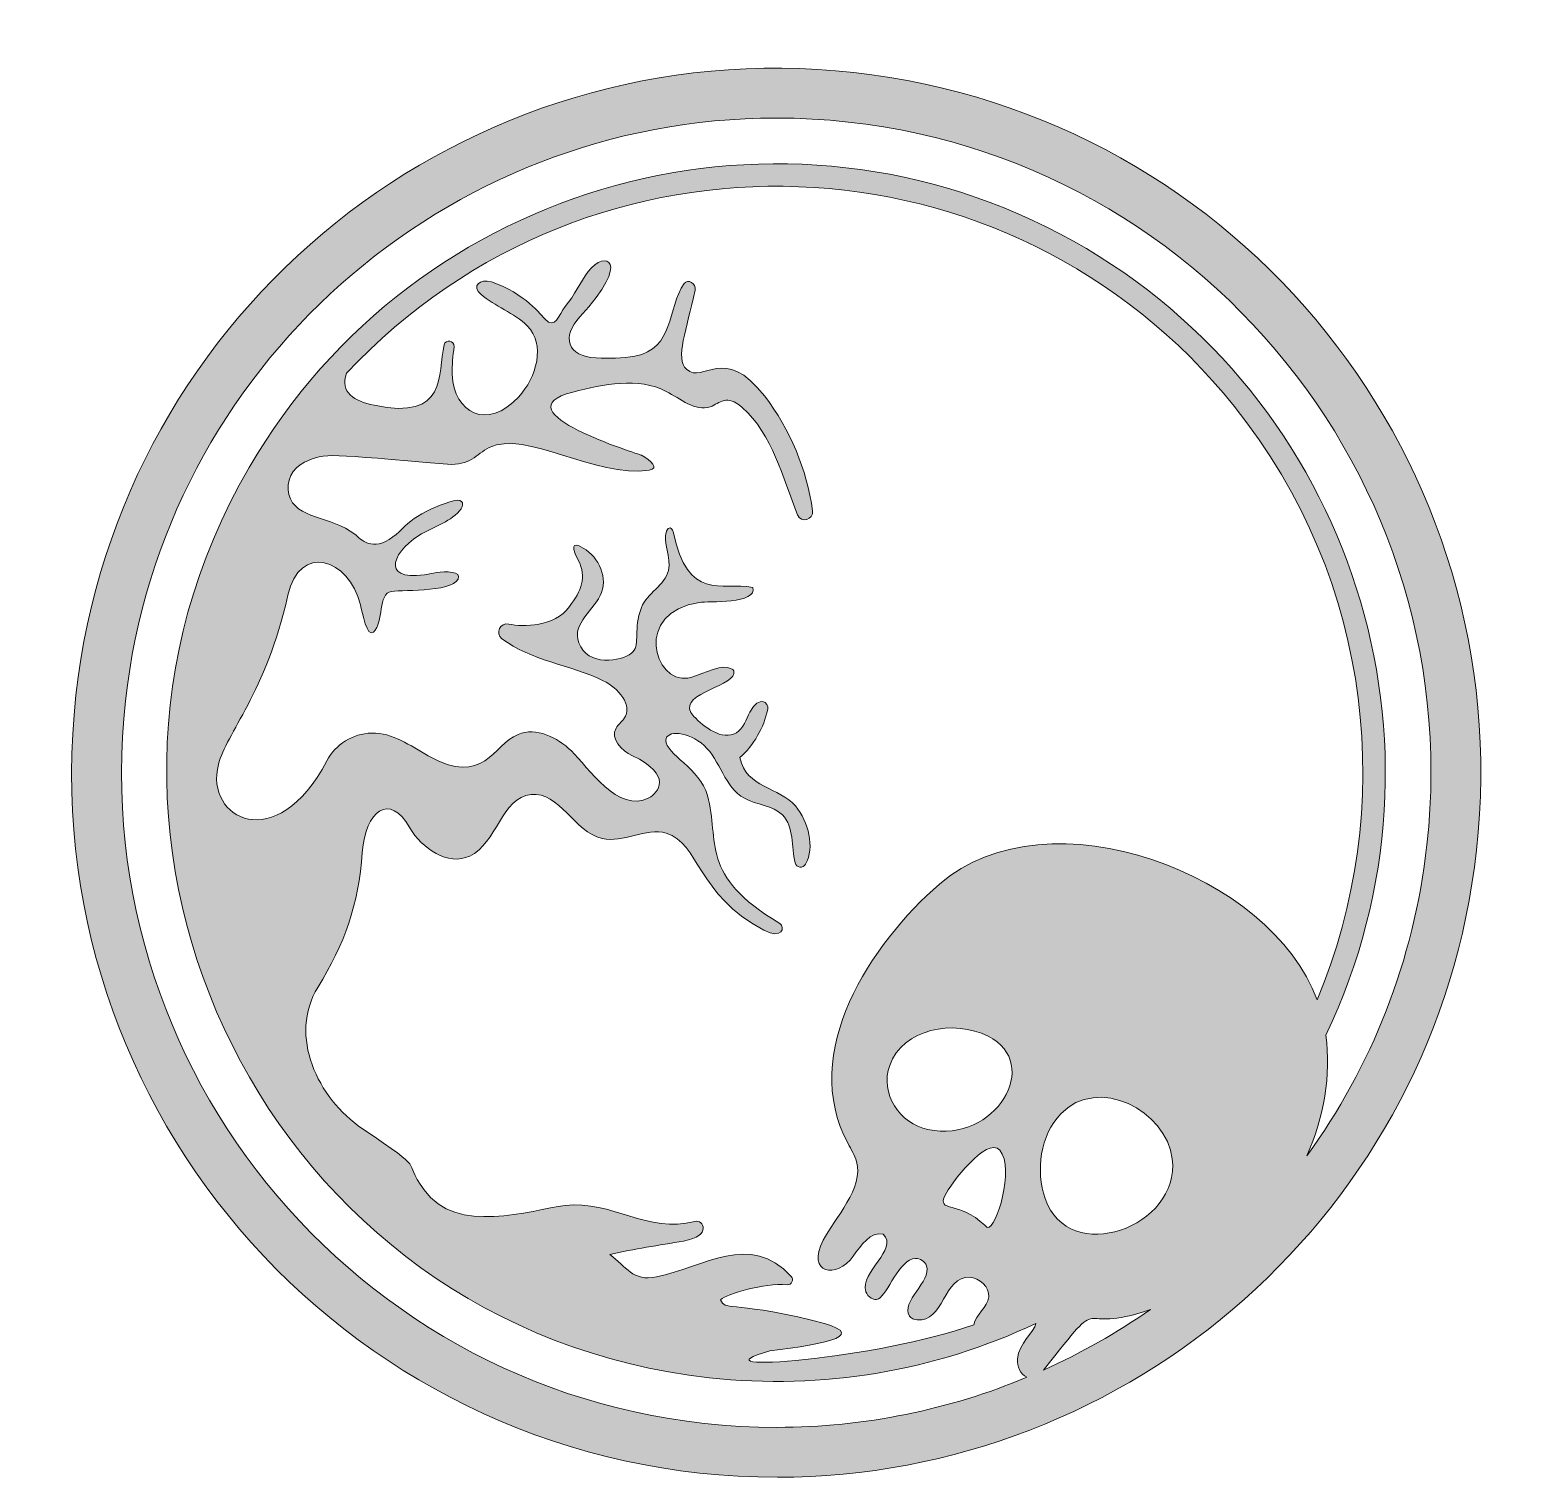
# Model space of a CAD drawing. Header units: inches. Extents: x 311 to 1685, y -1650 to -315.
import ezdxf

# ---------------------------------------------------------------- set-up
doc = ezdxf.new("R2010")
doc.units = ezdxf.units.IN
doc.header["$MEASUREMENT"] = 0
doc.layers.add('Livello 1', color=7, linetype='Continuous')

msp = doc.modelspace()

# ---------------------------------------------------------------- hatches: boundary and pattern name
at = {"layer": 'Livello 1', "true_color": 0xffffff}
h = msp.add_hatch(color=7, dxfattribs=at)
h.dxf.hatch_style = 2
edge = h.paths.add_edge_path()
edge.add_spline(control_points=[(1071.5, -354), (714.8, -314.5), (393.5, -571.5), (354, -928.5), (311.4, -1313.7), (612.7, -1650), (1001.1, -1650), (1326.8, -1650), (1609.1, -1404.8), (1646, -1071.5), (1685.4, -715.3), (1429.1, -393.6), (1071.5, -354)], knot_values=[0, 0, 0, 0, 1, 1, 1, 2, 2, 2, 3, 3, 3, 4, 4, 4, 4], degree=3, periodic=1)
edge = h.paths.add_edge_path()
edge.add_spline(control_points=[(1246.6, -1551.1), (1307.4, -1473.4), (1272.4, -1521), (1345.2, -1495.2), (1314.2, -1516.8), (1281.2, -1535.6), (1246.6, -1551.1)], knot_values=[0, 0, 0, 0, 1, 1, 1, 2, 2, 2, 2], degree=3, periodic=1)
edge = h.paths.add_edge_path()
edge.add_spline(control_points=[(1248, -1392.8), (1239.3, -1367.3), (1243.5, -1334.6), (1262.5, -1314.7), (1296.7, -1278.9), (1359.9, -1311.6), (1365.4, -1356.4), (1373, -1419.4), (1269.6, -1456.1), (1248, -1392.8)], knot_values=[0, 0, 0, 0, 1, 1, 1, 2, 2, 2, 3, 3, 3, 3], degree=3, periodic=1)
edge = h.paths.add_edge_path()
edge.add_spline(control_points=[(1150.6, -1102.7), (1087.5, -1157.4), (1020.7, -1258.3), (1066.3, -1342.2), (1069.1, -1347.6), (1072.3, -1352.8), (1074.1, -1358.6), (1081.3, -1383), (1053.6, -1411.3), (1043.3, -1431.4), (1027.5, -1462.2), (1055.8, -1467.3), (1071.1, -1445.9), (1078.2, -1436), (1086.9, -1423.2), (1098.8, -1425.6), (1113.1, -1440.4), (1077, -1460), (1082.8, -1478.9), (1084.3, -1483.7), (1089.8, -1487.4), (1094.4, -1485.4), (1102.4, -1481.7), (1113.4, -1448.5), (1128.4, -1448.2), (1132.8, -1448.1), (1137.2, -1450.9), (1138.6, -1455), (1143.5, -1469.5), (1114.3, -1488), (1122.9, -1501.3), (1124.4, -1503.6), (1127.3, -1504.6), (1130.1, -1504.9), (1154.3, -1507.6), (1154.4, -1464.2), (1178.5, -1465.5), (1187.2, -1466), (1197, -1474.4), (1196.1, -1483.7), (1195.1, -1493.2), (1184, -1499.6), (1182.2, -1509.4), (1095.4, -1540.6), (916.6, -1555.5), (994, -1533.5), (1046.6, -1526.9), (1090.7, -1518.8), (1033.7, -1505.3), (954.8, -1486.7), (953.5, -1497.1), (948.7, -1486.2), (955.3, -1480.6), (988.4, -1470.7), (1010.1, -1472.4), (1014.2, -1472.7), (1016.6, -1467.8), (1013.8, -1464.8), (975.9, -1423.1), (933.1, -1456.2), (889.5, -1465.2), (867.6, -1469.7), (861.8, -1455.6), (846.5, -1444.6), (868.8, -1439.2), (892, -1436.1), (914.6, -1432.1), (941, -1427.4), (933, -1411.9), (924.8, -1414), (881.6, -1425.5), (848.3, -1394.2), (805.2, -1399.4), (773.4, -1403.2), (705.1, -1427.2), (675.1, -1384.9), (653, -1353.7), (680.9, -1371), (618.3, -1328.5), (576.6, -1300.2), (549.9, -1242.5), (577.1, -1198.1), (601.9, -1157.8), (614.6, -1122.1), (618.1, -1073.7), (621, -1034.9), (643.3, -1018), (662, -1050.7), (673.2, -1070.1), (697, -1086.3), (717.3, -1076.9), (742.4, -1065.3), (746.4, -1022.9), (773.9, -1020), (800.2, -1017.3), (813.6, -1054.7), (839.3, -1060.7), (858.9, -1065.2), (879.4, -1050.1), (898.6, -1055.8), (929.2, -1064.9), (926.2, -1112.1), (988.6, -1145.2), (1005.6, -1154.2), (1008.7, -1142.4), (1003.2, -1139.1), (928.2, -1094.2), (948.3, -1064), (936.5, -1020.9), (929.8, -996.3), (898, -982.7), (898.2, -970.2), (898.4, -960.3), (918.9, -961.7), (933.4, -974.9), (948.6, -988.7), (952, -1013.3), (970.6, -1023.6), (981.9, -1029.8), (996.7, -1029.8), (1005.8, -1039), (1016.7, -1050.1), (1013.6, -1068), (1017.5, -1083.2), (1018.6, -1087.7), (1024.7, -1088.5), (1027, -1084.4), (1035.8, -1068.5), (1029.9, -1045.5), (1017.7, -1030.7), (1003.2, -1013.2), (972.2, -1014.3), (966.5, -986.1), (979.4, -974.4), (988.5, -958.5), (992.2, -941.5), (993.6, -935.4), (984.2, -927.7), (975.8, -944.1), (972.2, -950.9), (969.7, -959), (963.2, -963.1), (950.2, -971.1), (933, -957.4), (924.1, -948), (904.9, -927.6), (958.6, -921.7), (960.9, -908.6), (961.6, -904.3), (959.3, -904.2), (955.1, -903), (946.6, -900.5), (926.5, -911.7), (918.6, -912.8), (887, -917), (868, -852.2), (929.3, -842.8), (936.6, -841.7), (983.7, -844.5), (978.3, -829), (948.8, -823.8), (918.8, -842.9), (904.8, -777.4), (904, -773.8), (900.6, -772.6), (898.9, -777.1), (895, -787.5), (903.3, -801.5), (900.6, -813.3), (897.4, -827.2), (880.8, -834.2), (875.7, -847.5), (867.9, -867.9), (874.6, -880.6), (867.8, -888.5), (861.6, -895.7), (830.5, -903.3), (819.6, -883.8), (808.8, -864.3), (829.8, -852.5), (837.6, -836.6), (845.4, -821), (836.6, -801.1), (822, -792.7), (816, -789.2), (808.2, -786.2), (817.3, -803.8), (825.5, -819.7), (820.2, -832.1), (809.3, -846.7), (795.1, -865.7), (766.7, -865.7), (753.3, -862.8), (745.2, -861.1), (740.5, -871.4), (747, -876.4), (773.1, -896.6), (810.1, -900.4), (840.5, -915.1), (854.2, -921.7), (868.4, -937.8), (859.5, -950.3), (857.3, -953.3), (854, -955.5), (852.2, -958.8), (846.7, -968.5), (857.2, -979.5), (867.3, -984.3), (905, -1002.1), (891, -1018.8), (882.6, -1023.2), (854.2, -1038.1), (826.5, -994.8), (811, -979.9), (797.9, -967.3), (778.6, -957.7), (761.8, -964.6), (738.5, -974.3), (730.8, -1013.5), (678.9, -984.4), (662.3, -975.1), (646.4, -962.9), (626.7, -963.4), (609.2, -963.9), (593.6, -973.7), (585.5, -989.1), (538.9, -1077.6), (472.5, -1042.6), (485.4, -992.3), (492.6, -963.8), (529, -927), (549.5, -836.3), (560.4, -787.7), (605.7, -802.1), (616.4, -845), (618.4, -852.8), (622.5, -875.6), (628.4, -870.2), (638.3, -861.5), (632.2, -834.4), (645.2, -832.7), (656.9, -831.2), (707.1, -833.6), (707, -818.9), (707, -813.3), (689.4, -814.6), (683.9, -815.8), (635.2, -826.5), (643.2, -798.6), (670.4, -781.1), (682.7, -773.2), (697.8, -769.6), (707.9, -758.5), (712.6, -753.4), (711.5, -747), (703.5, -748.9), (691.4, -751.7), (679.6, -757.1), (669, -763.5), (660.5, -768.7), (654.2, -776.4), (646.4, -782.4), (627.5, -796.8), (617.1, -784.7), (611.2, -780), (589.8, -762.9), (556.4, -766.5), (550.4, -743.4), (547.2, -731.3), (553.6, -718.7), (564.9, -713.5), (584.8, -704.2), (586.3, -706.3), (696.6, -715.3), (717.5, -717), (723, -706.2), (735.3, -700), (768.4, -683.3), (833.2, -728.5), (882.8, -720.9), (892.5, -719.4), (884.2, -711.8), (875.7, -707.1), (874.1, -706.2), (742.7, -666.4), (812.5, -648.8), (841, -641.6), (872.5, -634.8), (898.6, -648.2), (911.7, -655), (925.1, -667), (939.1, -662.3), (948.3, -659.2), (954.1, -650.1), (968.7, -663.1), (996.7, -688.1), (1005.7, -727.3), (1019.7, -762.1), (1023, -770.1), (1034.7, -766.6), (1033.5, -758.3), (1028.2, -720.1), (1012.9, -683.3), (989.4, -652.7), (951.5, -603.4), (933, -642), (917.3, -627.8), (906.3, -617.9), (917.6, -591.1), (925.2, -554.7), (926.4, -548.7), (918.3, -543.9), (915.1, -548.6), (899.2, -571.7), (906.1, -608.9), (869.6, -615.6), (857.9, -617.8), (845.8, -617.9), (833.9, -617.3), (806.9, -616), (801.9, -597.6), (818.9, -579.4), (868, -526.8), (841.8, -517.1), (826.5, -537.6), (818.9, -547.9), (814.2, -559), (805.4, -569.9), (799.2, -577.7), (796.1, -591.6), (786.7, -581.5), (783.8, -578.5), (767.9, -557.4), (737.3, -547.2), (726.6, -543.6), (718.7, -551.4), (727.4, -558.6), (740.4, -569.4), (758.4, -576), (770.3, -587.6), (787.6, -604.8), (778.9, -635.3), (762.4, -653.2), (733.4, -684.6), (702.6, -668.3), (701.1, -632.4), (700.8, -623.9), (701.9, -615.4), (702.8, -606.8), (703.4, -601.1), (694.9, -599.6), (693.6, -605.3), (687.5, -632.2), (697.2, -675.3), (629.1, -661), (610.8, -657.2), (596.9, -649.1), (603.7, -631.5), (830, -389.1), (1216.4, -404.6), (1422.4, -661.8), (1552.2, -823.9), (1572.3, -1034.9), (1498.9, -1209.6), (1456.9, -1093.5), (1250.8, -1015.9), (1150.6, -1102.7)], knot_values=[0, 0, 0, 0, 1, 1, 1, 2, 2, 2, 3, 3, 3, 4, 4, 4, 5, 5, 5, 6, 6, 6, 7, 7, 7, 8, 8, 8, 9, 9, 9, 10, 10, 10, 11, 11, 11, 12, 12, 12, 13, 13, 13, 14, 14, 14, 15, 15, 15, 16, 16, 16, 17, 17, 17, 18, 18, 18, 19, 19, 19, 20, 20, 20, 21, 21, 21, 22, 22, 22, 23, 23, 23, 24, 24, 24, 25, 25, 25, 26, 26, 26, 27, 27, 27, 28, 28, 28, 29, 29, 29, 30, 30, 30, 31, 31, 31, 32, 32, 32, 33, 33, 33, 34, 34, 34, 35, 35, 35, 36, 36, 36, 37, 37, 37, 38, 38, 38, 39, 39, 39, 40, 40, 40, 41, 41, 41, 42, 42, 42, 43, 43, 43, 44, 44, 44, 45, 45, 45, 46, 46, 46, 47, 47, 47, 48, 48, 48, 49, 49, 49, 50, 50, 50, 51, 51, 51, 52, 52, 52, 53, 53, 53, 54, 54, 54, 55, 55, 55, 56, 56, 56, 57, 57, 57, 58, 58, 58, 59, 59, 59, 60, 60, 60, 61, 61, 61, 62, 62, 62, 63, 63, 63, 64, 64, 64, 65, 65, 65, 66, 66, 66, 67, 67, 67, 68, 68, 68, 69, 69, 69, 70, 70, 70, 71, 71, 71, 72, 72, 72, 73, 73, 73, 74, 74, 74, 75, 75, 75, 76, 76, 76, 77, 77, 77, 78, 78, 78, 79, 79, 79, 80, 80, 80, 81, 81, 81, 82, 82, 82, 83, 83, 83, 84, 84, 84, 85, 85, 85, 86, 86, 86, 87, 87, 87, 88, 88, 88, 89, 89, 89, 90, 90, 90, 91, 91, 91, 92, 92, 92, 93, 93, 93, 94, 94, 94, 95, 95, 95, 96, 96, 96, 97, 97, 97, 98, 98, 98, 99, 99, 99, 100, 100, 100, 101, 101, 101, 102, 102, 102, 103, 103, 103, 104, 104, 104, 105, 105, 105, 106, 106, 106, 107, 107, 107, 108, 108, 108, 109, 109, 109, 110, 110, 110, 111, 111, 111, 112, 112, 112, 113, 113, 113, 114, 114, 114, 115, 115, 115, 116, 116, 116, 117, 117, 117, 118, 118, 118, 119, 119, 119, 120, 120, 120, 121, 121, 121, 122, 122, 122, 122], degree=3, periodic=1)
edge = h.paths.add_edge_path()
edge.add_spline(control_points=[(1139.9, -1329.2), (1113.9, -1323.7), (1095.4, -1296), (1104.7, -1270), (1116.8, -1236.2), (1163.7, -1227.2), (1195.5, -1243.1), (1246.1, -1268.4), (1201.9, -1342.5), (1139.9, -1329.2)], knot_values=[0, 0, 0, 0, 1, 1, 1, 2, 2, 2, 3, 3, 3, 3], degree=3, periodic=1)
edge = h.paths.add_edge_path()
edge.add_spline(control_points=[(1194.9, -1419.5), (1193.9, -1419.2), (1193.1, -1418.4), (1192.3, -1417.6), (1168.9, -1394.4), (1147.7, -1406.4), (1155.8, -1389.7), (1160.2, -1380.6), (1194.2, -1334.5), (1206.2, -1348.4), (1220.5, -1365.1), (1202.7, -1421.4), (1194.9, -1419.5)], knot_values=[0, 0, 0, 0, 1, 1, 1, 2, 2, 2, 3, 3, 3, 4, 4, 4, 4], degree=3, periodic=1)
edge = h.paths.add_edge_path()
edge.add_spline(control_points=[(1600.3, -1066.4), (1588.4, -1173.9), (1548.8, -1271.7), (1489.5, -1353.5), (1505.1, -1317.8), (1512.2, -1279.2), (1507, -1242.1), (1635.2, -974), (1531.4, -653.6), (1274.2, -509.6), (1007.1, -360.1), (667.8, -452.6), (513.8, -718.5), (311.6, -1064.1), (532.4, -1513.4), (938.2, -1558.2), (1043.2, -1569.9), (1146.7, -1551.9), (1239.6, -1508.1), (1237.9, -1516.1), (1223.9, -1526.3), (1222.6, -1540.8), (1221.9, -1547.9), (1225, -1555), (1231.3, -1557.8), (1159.7, -1587.6), (1081.6, -1604), (1000.5, -1604), (639.2, -1604), (360.4, -1289.3), (399.7, -933.6), (433.9, -625), (696, -396), (999.6, -396), (1360.9, -396), (1639.7, -710.7), (1600.3, -1066.4)], knot_values=[0, 0, 0, 0, 1, 1, 1, 2, 2, 2, 3, 3, 3, 4, 4, 4, 5, 5, 5, 6, 6, 6, 7, 7, 7, 8, 8, 8, 9, 9, 9, 10, 10, 10, 11, 11, 11, 12, 12, 12, 12], degree=3, periodic=1)

# ---------------------------------------------------------------- linework, layer by layer
at = {"layer": 'Livello 1', "lineweight": 0}
for points, knots in [([(1071.5, -354), (714.8, -314.5), (393.5, -571.5), (354, -928.5), (311.4, -1313.7), (612.7, -1650), (1001.1, -1650), (1326.8, -1650), (1609.1, -1404.8), (1646, -1071.5), (1685.4, -715.3), (1429.1, -393.6), (1071.5, -354)], [0, 0, 0, 0, 1, 1, 1, 2, 2, 2, 3, 3, 3, 4, 4, 4, 4]), ([(1600.3, -1066.4), (1588.4, -1173.9), (1548.8, -1271.7), (1489.5, -1353.5), (1505.1, -1317.8), (1512.2, -1279.2), (1507, -1242.1), (1635.2, -974), (1531.4, -653.6), (1274.2, -509.6), (1007.1, -360.1), (667.8, -452.6), (513.8, -718.5), (311.6, -1064.1), (532.4, -1513.4), (938.2, -1558.2), (1043.2, -1569.9), (1146.7, -1551.9), (1239.6, -1508.1), (1237.9, -1516.1), (1223.9, -1526.3), (1222.6, -1540.8), (1221.9, -1547.9), (1225, -1555), (1231.3, -1557.8), (1159.7, -1587.6), (1081.6, -1604), (1000.5, -1604), (639.2, -1604), (360.4, -1289.3), (399.7, -933.6), (433.9, -625), (696, -396), (999.6, -396), (1360.9, -396), (1639.7, -710.7), (1600.3, -1066.4)], [0, 0, 0, 0, 1, 1, 1, 2, 2, 2, 3, 3, 3, 4, 4, 4, 5, 5, 5, 6, 6, 6, 7, 7, 7, 8, 8, 8, 9, 9, 9, 10, 10, 10, 11, 11, 11, 12, 12, 12, 12]), ([(1150.6, -1102.7), (1087.5, -1157.4), (1020.7, -1258.3), (1066.3, -1342.2), (1069.1, -1347.6), (1072.3, -1352.8), (1074.1, -1358.6), (1081.3, -1383), (1053.6, -1411.3), (1043.3, -1431.4), (1027.5, -1462.2), (1055.8, -1467.3), (1071.1, -1445.9), (1078.2, -1436), (1086.9, -1423.2), (1098.8, -1425.6), (1113.1, -1440.4), (1077, -1460), (1082.8, -1478.9), (1084.3, -1483.7), (1089.8, -1487.4), (1094.4, -1485.4), (1102.4, -1481.7), (1113.4, -1448.5), (1128.4, -1448.2), (1132.8, -1448.1), (1137.2, -1450.9), (1138.6, -1455), (1143.5, -1469.5), (1114.3, -1488), (1122.9, -1501.3), (1124.4, -1503.6), (1127.3, -1504.6), (1130.1, -1504.9), (1154.3, -1507.6), (1154.4, -1464.2), (1178.5, -1465.5), (1187.2, -1466), (1197, -1474.4), (1196.1, -1483.7), (1195.1, -1493.2), (1184, -1499.6), (1182.2, -1509.4), (1095.4, -1540.6), (916.6, -1555.5), (994, -1533.5), (1046.6, -1526.9), (1090.7, -1518.8), (1033.7, -1505.3), (954.8, -1486.7), (953.5, -1497.1), (948.7, -1486.2), (955.3, -1480.6), (988.4, -1470.7), (1010.1, -1472.4), (1014.2, -1472.7), (1016.6, -1467.8), (1013.8, -1464.8), (975.9, -1423.1), (933.1, -1456.2), (889.5, -1465.2), (867.6, -1469.7), (861.8, -1455.6), (846.5, -1444.6), (868.8, -1439.2), (892, -1436.1), (914.6, -1432.1), (941, -1427.4), (933, -1411.9), (924.8, -1414), (881.6, -1425.5), (848.3, -1394.2), (805.2, -1399.4), (773.4, -1403.2), (705.1, -1427.2), (675.1, -1384.9), (653, -1353.7), (680.9, -1371), (618.3, -1328.5), (576.6, -1300.2), (549.9, -1242.5), (577.1, -1198.1), (601.9, -1157.8), (614.6, -1122.1), (618.1, -1073.7), (621, -1034.9), (643.3, -1018), (662, -1050.7), (673.2, -1070.1), (697, -1086.3), (717.3, -1076.9), (742.4, -1065.3), (746.4, -1022.9), (773.9, -1020), (800.2, -1017.3), (813.6, -1054.7), (839.3, -1060.7), (858.9, -1065.2), (879.4, -1050.1), (898.6, -1055.8), (929.2, -1064.9), (926.2, -1112.1), (988.6, -1145.2), (1005.6, -1154.2), (1008.7, -1142.4), (1003.2, -1139.1), (928.2, -1094.2), (948.3, -1064), (936.5, -1020.9), (929.8, -996.3), (898, -982.7), (898.2, -970.2), (898.4, -960.3), (918.9, -961.7), (933.4, -974.9), (948.6, -988.7), (952, -1013.3), (970.6, -1023.6), (981.9, -1029.8), (996.7, -1029.8), (1005.8, -1039), (1016.7, -1050.1), (1013.6, -1068), (1017.5, -1083.2), (1018.6, -1087.7), (1024.7, -1088.5), (1027, -1084.4), (1035.8, -1068.5), (1029.9, -1045.5), (1017.7, -1030.7), (1003.2, -1013.2), (972.2, -1014.3), (966.5, -986.1), (979.4, -974.4), (988.5, -958.5), (992.2, -941.5), (993.6, -935.4), (984.2, -927.7), (975.8, -944.1), (972.2, -950.9), (969.7, -959), (963.2, -963.1), (950.2, -971.1), (933, -957.4), (924.1, -948), (904.9, -927.6), (958.6, -921.7), (960.9, -908.6), (961.6, -904.3), (959.3, -904.2), (955.1, -903), (946.6, -900.5), (926.5, -911.7), (918.6, -912.8), (887, -917), (868, -852.2), (929.3, -842.8), (936.6, -841.7), (983.7, -844.5), (978.3, -829), (948.8, -823.8), (918.8, -842.9), (904.8, -777.4), (904, -773.8), (900.6, -772.6), (898.9, -777.1), (895, -787.5), (903.3, -801.5), (900.6, -813.3), (897.4, -827.2), (880.8, -834.2), (875.7, -847.5), (867.9, -867.9), (874.6, -880.6), (867.8, -888.5), (861.6, -895.7), (830.5, -903.3), (819.6, -883.8), (808.8, -864.3), (829.8, -852.5), (837.6, -836.6), (845.4, -821), (836.6, -801.1), (822, -792.7), (816, -789.2), (808.2, -786.2), (817.3, -803.8), (825.5, -819.7), (820.2, -832.1), (809.3, -846.7), (795.1, -865.7), (766.7, -865.7), (753.3, -862.8), (745.2, -861.1), (740.5, -871.4), (747, -876.4), (773.1, -896.6), (810.1, -900.4), (840.5, -915.1), (854.2, -921.7), (868.4, -937.8), (859.5, -950.3), (857.3, -953.3), (854, -955.5), (852.2, -958.8), (846.7, -968.5), (857.2, -979.5), (867.3, -984.3), (905, -1002.1), (891, -1018.8), (882.6, -1023.2), (854.2, -1038.1), (826.5, -994.8), (811, -979.9), (797.9, -967.3), (778.6, -957.7), (761.8, -964.6), (738.5, -974.3), (730.8, -1013.5), (678.9, -984.4), (662.3, -975.1), (646.4, -962.9), (626.7, -963.4), (609.2, -963.9), (593.6, -973.7), (585.5, -989.1), (538.9, -1077.6), (472.5, -1042.6), (485.4, -992.3), (492.6, -963.8), (529, -927), (549.5, -836.3), (560.4, -787.7), (605.7, -802.1), (616.4, -845), (618.4, -852.8), (622.5, -875.6), (628.4, -870.2), (638.3, -861.5), (632.2, -834.4), (645.2, -832.7), (656.9, -831.2), (707.1, -833.6), (707, -818.9), (707, -813.3), (689.4, -814.6), (683.9, -815.8), (635.2, -826.5), (643.2, -798.6), (670.4, -781.1), (682.7, -773.2), (697.8, -769.6), (707.9, -758.5), (712.6, -753.4), (711.5, -747), (703.5, -748.9), (691.4, -751.7), (679.6, -757.1), (669, -763.5), (660.5, -768.7), (654.2, -776.4), (646.4, -782.4), (627.5, -796.8), (617.1, -784.7), (611.2, -780), (589.8, -762.9), (556.4, -766.5), (550.4, -743.4), (547.2, -731.3), (553.6, -718.7), (564.9, -713.5), (584.8, -704.2), (586.3, -706.3), (696.6, -715.3), (717.5, -717), (723, -706.2), (735.3, -700), (768.4, -683.3), (833.2, -728.5), (882.8, -720.9), (892.5, -719.4), (884.2, -711.8), (875.7, -707.1), (874.1, -706.2), (742.7, -666.4), (812.5, -648.8), (841, -641.6), (872.5, -634.8), (898.6, -648.2), (911.7, -655), (925.1, -667), (939.1, -662.3), (948.3, -659.2), (954.1, -650.1), (968.7, -663.1), (996.7, -688.1), (1005.7, -727.3), (1019.7, -762.1), (1023, -770.1), (1034.7, -766.6), (1033.5, -758.3), (1028.2, -720.1), (1012.9, -683.3), (989.4, -652.7), (951.5, -603.4), (933, -642), (917.3, -627.8), (906.3, -617.9), (917.6, -591.1), (925.2, -554.7), (926.4, -548.7), (918.3, -543.9), (915.1, -548.6), (899.2, -571.7), (906.1, -608.9), (869.6, -615.6), (857.9, -617.8), (845.8, -617.9), (833.9, -617.3), (806.9, -616), (801.9, -597.6), (818.9, -579.4), (868, -526.8), (841.8, -517.1), (826.5, -537.6), (818.9, -547.9), (814.2, -559), (805.4, -569.9), (799.2, -577.7), (796.1, -591.6), (786.7, -581.5), (783.8, -578.5), (767.9, -557.4), (737.3, -547.2), (726.6, -543.6), (718.7, -551.4), (727.4, -558.6), (740.4, -569.4), (758.4, -576), (770.3, -587.6), (787.6, -604.8), (778.9, -635.3), (762.4, -653.2), (733.4, -684.6), (702.6, -668.3), (701.1, -632.4), (700.8, -623.9), (701.9, -615.4), (702.8, -606.8), (703.4, -601.1), (694.9, -599.6), (693.6, -605.3), (687.5, -632.2), (697.2, -675.3), (629.1, -661), (610.8, -657.2), (596.9, -649.1), (603.7, -631.5), (830, -389.1), (1216.4, -404.6), (1422.4, -661.8), (1552.2, -823.9), (1572.3, -1034.9), (1498.9, -1209.6), (1456.9, -1093.5), (1250.8, -1015.9), (1150.6, -1102.7)], [0, 0, 0, 0, 1, 1, 1, 2, 2, 2, 3, 3, 3, 4, 4, 4, 5, 5, 5, 6, 6, 6, 7, 7, 7, 8, 8, 8, 9, 9, 9, 10, 10, 10, 11, 11, 11, 12, 12, 12, 13, 13, 13, 14, 14, 14, 15, 15, 15, 16, 16, 16, 17, 17, 17, 18, 18, 18, 19, 19, 19, 20, 20, 20, 21, 21, 21, 22, 22, 22, 23, 23, 23, 24, 24, 24, 25, 25, 25, 26, 26, 26, 27, 27, 27, 28, 28, 28, 29, 29, 29, 30, 30, 30, 31, 31, 31, 32, 32, 32, 33, 33, 33, 34, 34, 34, 35, 35, 35, 36, 36, 36, 37, 37, 37, 38, 38, 38, 39, 39, 39, 40, 40, 40, 41, 41, 41, 42, 42, 42, 43, 43, 43, 44, 44, 44, 45, 45, 45, 46, 46, 46, 47, 47, 47, 48, 48, 48, 49, 49, 49, 50, 50, 50, 51, 51, 51, 52, 52, 52, 53, 53, 53, 54, 54, 54, 55, 55, 55, 56, 56, 56, 57, 57, 57, 58, 58, 58, 59, 59, 59, 60, 60, 60, 61, 61, 61, 62, 62, 62, 63, 63, 63, 64, 64, 64, 65, 65, 65, 66, 66, 66, 67, 67, 67, 68, 68, 68, 69, 69, 69, 70, 70, 70, 71, 71, 71, 72, 72, 72, 73, 73, 73, 74, 74, 74, 75, 75, 75, 76, 76, 76, 77, 77, 77, 78, 78, 78, 79, 79, 79, 80, 80, 80, 81, 81, 81, 82, 82, 82, 83, 83, 83, 84, 84, 84, 85, 85, 85, 86, 86, 86, 87, 87, 87, 88, 88, 88, 89, 89, 89, 90, 90, 90, 91, 91, 91, 92, 92, 92, 93, 93, 93, 94, 94, 94, 95, 95, 95, 96, 96, 96, 97, 97, 97, 98, 98, 98, 99, 99, 99, 100, 100, 100, 101, 101, 101, 102, 102, 102, 103, 103, 103, 104, 104, 104, 105, 105, 105, 106, 106, 106, 107, 107, 107, 108, 108, 108, 109, 109, 109, 110, 110, 110, 111, 111, 111, 112, 112, 112, 113, 113, 113, 114, 114, 114, 115, 115, 115, 116, 116, 116, 117, 117, 117, 118, 118, 118, 119, 119, 119, 120, 120, 120, 121, 121, 121, 122, 122, 122, 122]), ([(1139.9, -1329.2), (1113.9, -1323.7), (1095.4, -1296), (1104.7, -1270), (1116.8, -1236.2), (1163.7, -1227.2), (1195.5, -1243.1), (1246.1, -1268.4), (1201.9, -1342.5), (1139.9, -1329.2)], [0, 0, 0, 0, 1, 1, 1, 2, 2, 2, 3, 3, 3, 3]), ([(1248, -1392.8), (1239.3, -1367.3), (1243.5, -1334.6), (1262.5, -1314.7), (1296.7, -1278.9), (1359.9, -1311.6), (1365.4, -1356.4), (1373, -1419.4), (1269.6, -1456.1), (1248, -1392.8)], [0, 0, 0, 0, 1, 1, 1, 2, 2, 2, 3, 3, 3, 3]), ([(1194.9, -1419.5), (1193.9, -1419.2), (1193.1, -1418.4), (1192.3, -1417.6), (1168.9, -1394.4), (1147.7, -1406.4), (1155.8, -1389.7), (1160.2, -1380.6), (1194.2, -1334.5), (1206.2, -1348.4), (1220.5, -1365.1), (1202.7, -1421.4), (1194.9, -1419.5)], [0, 0, 0, 0, 1, 1, 1, 2, 2, 2, 3, 3, 3, 4, 4, 4, 4]), ([(1246.6, -1551.1), (1307.4, -1473.4), (1272.4, -1521), (1345.2, -1495.2), (1314.2, -1516.8), (1281.2, -1535.6), (1246.6, -1551.1)], [0, 0, 0, 0, 1, 1, 1, 2, 2, 2, 2])]:
    msp.add_open_spline(points, degree=3, knots=knots, dxfattribs=at)

doc.saveas('drawing.dxf')
